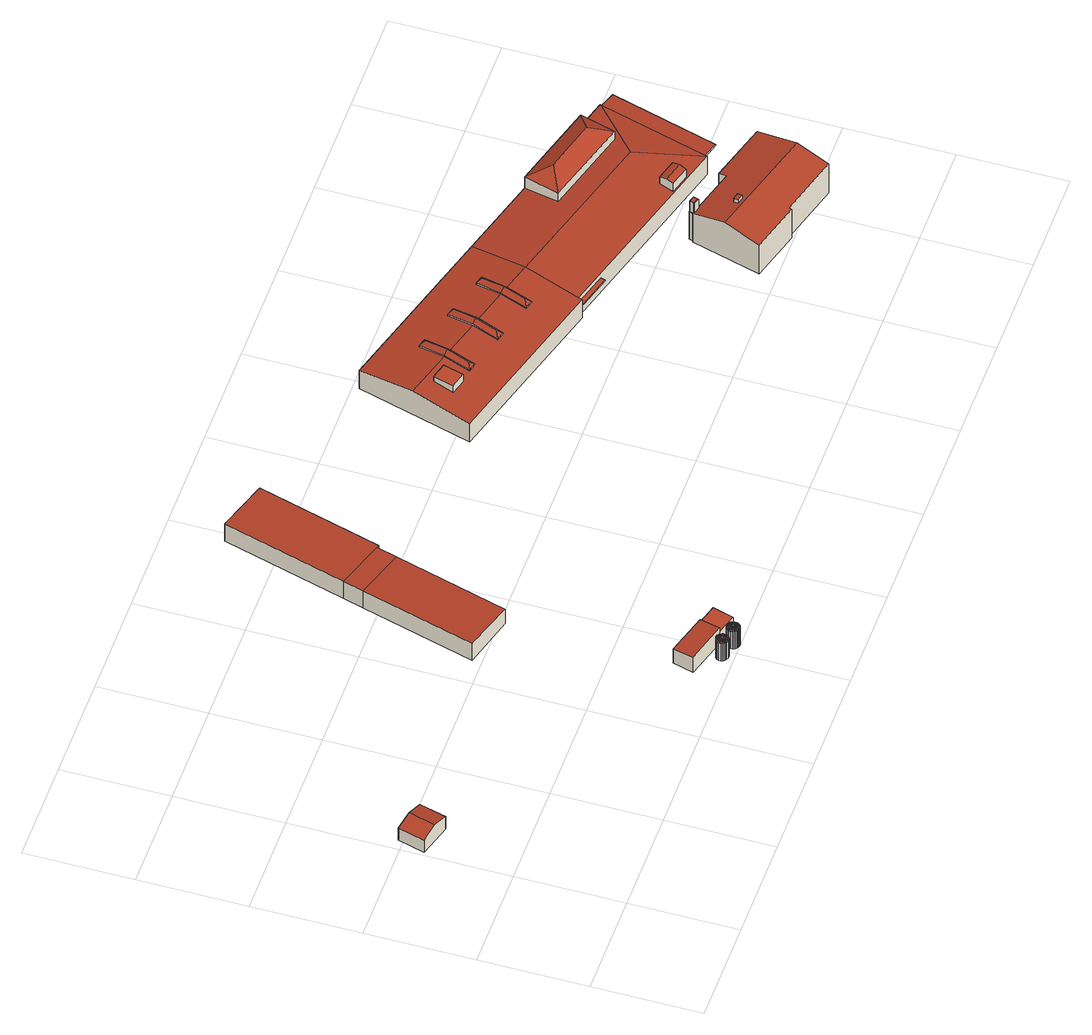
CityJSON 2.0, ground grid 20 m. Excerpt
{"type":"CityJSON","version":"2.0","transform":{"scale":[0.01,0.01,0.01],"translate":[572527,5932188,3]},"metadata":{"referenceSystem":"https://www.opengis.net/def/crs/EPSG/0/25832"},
"CityObjects":{
"building1":{"type":"Building","attributes":{"Grundfläche 2D":"33.454071","Grundhöhe NN":"3.165"},"geometry":[{"type":"Solid","lod":"3","boundaries":[[[[0,1,2,3]],[[4,1,0,5]],[[3,2,6,7]],[[5,0,3,7,8]],[[4,5,8,9]],[[6,2,1,4,9]],[[7,6,9,8]]]],"semantics":{"surfaces":[{"type":"RoofSurface"},{"type":"WallSurface"},{"type":"GroundSurface"}],"values":[[0,0,1,1,1,1,2]]}}]},
"building2":{"type":"Building","attributes":{"Grundfläche 2D":"4.028868","Grundhöhe NN":"3.388"},"geometry":[{"type":"Solid","lod":"3","boundaries":[[[[10,11,12,13]],[[11,14,15,12]],[[16,10,13,17]],[[18,16,17,19]],[[20,18,19,21]],[[22,20,21,23]],[[24,22,23,25]],[[26,24,25,27]],[[28,26,27,29]],[[30,28,29,31]],[[32,30,31,33]],[[34,32,33,35]],[[36,34,35,37]],[[38,36,37,39]],[[40,38,39,41]],[[42,40,41,43]],[[44,42,43,45]],[[46,44,45,47]],[[48,46,47,49]],[[50,48,49,51]],[[52,50,51,53]],[[54,52,53,55]],[[56,54,55,57]],[[14,56,57,15]],[[58,59,60,61]],[[62,58,61,63]],[[59,64,65,60]],[[64,66,67,65]],[[66,68,69,67]],[[68,70,71,69]],[[70,72,73,71]],[[72,74,75,73]],[[74,76,77,75]],[[76,78,79,77]],[[78,80,81,79]],[[80,82,83,81]],[[82,84,85,83]],[[84,86,87,85]],[[86,88,89,87]],[[90,91,92,93,94,95,96,63,61,60,65,67,69,71,73,75,77,79,81,83,85,87,89,97]],[[88,98,97,89]],[[98,99,90,97]],[[99,100,91,90]],[[100,101,92,91]],[[101,102,93,92]],[[102,103,94,93]],[[103,104,95,94]],[[104,105,96,95]],[[105,62,63,96]],[[11,10,59,58]],[[14,11,58,62]],[[10,16,64,59]],[[16,18,66,64]],[[18,20,68,66]],[[20,22,70,68]],[[22,24,72,70]],[[24,26,74,72]],[[26,28,76,74]],[[28,30,78,76]],[[30,32,80,78]],[[32,34,82,80]],[[34,36,84,82]],[[36,38,86,84]],[[38,40,88,86]],[[40,42,98,88]],[[42,44,99,98]],[[44,46,100,99]],[[46,48,101,100]],[[48,50,102,101]],[[50,52,103,102]],[[52,54,104,103]],[[54,56,105,104]],[[56,14,62,105]],[[106,107,13,12]],[[107,108,17,13]],[[109,106,12,15]],[[110,109,15,57]],[[108,111,19,17]],[[111,112,21,19]],[[112,113,23,21]],[[113,114,25,23]],[[114,115,27,25]],[[115,116,29,27]],[[116,117,31,29]],[[117,118,33,31]],[[118,119,35,33]],[[119,120,37,35]],[[120,121,39,37]],[[121,122,41,39]],[[122,123,43,41]],[[123,124,45,43]],[[124,125,47,45]],[[125,126,49,47]],[[126,127,51,49]],[[127,128,53,51]],[[128,129,55,53]],[[129,110,57,55]],[[121,120,119,118,117,116,115,114,113,112,111,108,107,106,109,110,129,128,127,126,125,124,123,122]]]],"semantics":{"surfaces":[{"type":"RoofSurface"},{"type":"WallSurface"},{"type":"GroundSurface"}],"values":[[0,0,0,0,0,0,0,0,0,0,0,0,0,0,0,0,0,0,0,0,0,0,0,0,0,0,0,0,0,0,0,0,0,0,0,0,0,0,0,0,0,0,0,0,0,0,0,0,0,0,0,0,0,0,0,0,0,0,0,0,0,0,0,0,0,0,0,0,0,0,0,0,0,1,1,1,1,1,1,1,1,1,1,1,1,1,1,1,1,1,1,1,1,1,1,1,1,2]]}}]},
"building3":{"type":"Building","attributes":{"Grundfläche 2D":"48.463716","Grundhöhe NN":"3.388"},"geometry":[{"type":"Solid","lod":"3","boundaries":[[[[130,131,132,133]],[[134,135,136,137]],[[130,133,138,139]],[[131,130,139,140]],[[132,131,140,141]],[[136,132,141,142,137]],[[134,137,142,143]],[[134,143,138,133,135]],[[135,133,132,136]],[[140,139,138,143,142,141]]]],"semantics":{"surfaces":[{"type":"RoofSurface"},{"type":"WallSurface"},{"type":"GroundSurface"}],"values":[[0,0,1,1,1,1,1,1,1,2]]}}]},
"building4":{"type":"Building","attributes":{"Grundfläche 2D":"4.054498","Grundhöhe NN":"3.388"},"geometry":[{"type":"Solid","lod":"3","boundaries":[[[[144,145,146,147]],[[148,144,147,149]],[[145,150,151,146]],[[150,152,153,151]],[[152,154,155,153]],[[156,157,155,154]],[[156,158,159,157]],[[158,160,161,159]],[[162,163,161,160]],[[162,164,165,163]],[[164,166,167,165]],[[166,168,169,167]],[[168,170,171,169]],[[170,172,173,171]],[[172,174,175,173]],[[176,177,175,174]],[[178,179,177,176]],[[178,180,181,179]],[[180,182,183,181]],[[182,184,185,183]],[[184,186,187,185]],[[188,189,187,186]],[[188,190,191,189]],[[190,148,149,191]],[[192,193,194,195]],[[193,196,197,194]],[[198,199,192,195,200]],[[201,202,198,200,203]],[[204,201,203,205]],[[206,204,205,207]],[[208,209,206,207,210]],[[211,212,208,210,213]],[[214,211,213,215]],[[216,214,215,217]],[[218,219,216,217,220]],[[221,222,218,220,223]],[[224,225,221,223,226]],[[227,224,226,228]],[[229,230,227,228,231]],[[232,229,231,233,234]],[[235,234,233,236]],[[237,235,236,238]],[[239,237,238,240,241]],[[242,243,241,240,244]],[[245,246,247,248,249,196,193,192,199,198,202,201,204,206,209,208,212,211,214,216,219,218,222,221,225,224,227,230,229,232,234,235,237,239,241,243,242,250,251]],[[250,242,244,252,251]],[[246,245,251,252,253]],[[247,246,253,254,248]],[[249,248,254,197,196]],[[195,194,147,146]],[[194,197,149,147]],[[200,195,146,151]],[[203,200,151,153]],[[205,203,153,155]],[[207,205,155,157]],[[210,207,157,159]],[[213,210,159,161]],[[215,213,161,163]],[[217,215,163,165]],[[220,217,165,167]],[[223,220,167,169]],[[226,223,169,171]],[[228,226,171,173]],[[231,228,173,175]],[[233,231,175,177]],[[233,177,179,236]],[[238,236,179,181]],[[240,238,181,183]],[[244,240,183,185]],[[252,244,185,187]],[[253,252,187,189]],[[254,253,189,191]],[[197,254,191,149]],[[255,256,145,144]],[[256,257,150,145]],[[258,255,144,148]],[[257,259,152,150]],[[259,260,154,152]],[[260,261,156,154]],[[261,262,158,156]],[[262,263,160,158]],[[263,264,162,160]],[[264,265,164,162]],[[265,266,166,164]],[[266,267,168,166]],[[267,268,170,168]],[[268,269,172,170]],[[269,270,174,172]],[[270,271,176,174]],[[271,272,178,176]],[[272,273,180,178]],[[273,274,182,180]],[[274,275,184,182]],[[275,276,186,184]],[[276,277,188,186]],[[277,278,190,188]],[[278,258,148,190]],[[269,268,267,266,265,264,263,262,261,260,259,257,256,255,258,278,277,276,275,274,273,272,271,270]]]],"semantics":{"surfaces":[{"type":"RoofSurface"},{"type":"WallSurface"},{"type":"GroundSurface"}],"values":[[0,0,0,0,0,0,0,0,0,0,0,0,0,0,0,0,0,0,0,0,0,0,0,0,0,0,0,0,0,0,0,0,0,0,0,0,0,0,0,0,0,0,0,0,0,0,0,0,0,0,0,0,0,0,0,0,0,0,0,0,0,0,0,0,0,0,0,0,0,0,0,0,0,1,1,1,1,1,1,1,1,1,1,1,1,1,1,1,1,1,1,1,1,1,1,1,1,2]]}}]},
"building5":{"type":"Building","attributes":{"Grundfläche 2D":"515.533067","Grundhöhe NN":"3.109"},"geometry":[{"type":"Solid","lod":"3","boundaries":[[[[279,280,281,282]],[[279,283,284,280]],[[285,284,283,286,287,288]],[[281,280,289,290]],[[282,281,290,291]],[[279,282,291,292]],[[280,284,293,289]],[[283,279,292,294]],[[283,294,295,286]],[[287,286,295,296]],[[288,287,296,297]],[[284,285,288,297,298,293]],[[289,293,298,297,296,295,294,292,291,290]]]],"semantics":{"surfaces":[{"type":"RoofSurface"},{"type":"WallSurface"},{"type":"GroundSurface"}],"values":[[0,0,0,1,1,1,1,1,1,1,1,1,2]]}}]},
"building6":{"type":"Building","attributes":{"Grundfläche 2D":"1593.084396","Grundhöhe NN":"3.185"},"children":["building6-1","building6-2"],"geometry":[{"type":"Solid","lod":"3","boundaries":[[[[299,300,301,302]],[[299,302,303]],[[300,304,305,301]],[[306,307,301,305]],[[307,303,302,301]],[[306,305,304]],[[308,309,310,311]],[[312,313,314,315,316,317,318,319,320,321,322,323,324,325,326,327]],[[328,312,327,329,330,324,323,331,332,320,319,333,334,316,315,335],[336,337,338,339]],[[340,341,342,343]],[[341,344,345,342]],[[346,347,342,345]],[[347,348,343,342]],[[340,343,348]],[[346,345,344]],[[349,350,351,352]],[[350,353,354,351]],[[355,356,351,354]],[[356,357,352,351]],[[349,352,357]],[[355,354,353]],[[358,359,360,361]],[[362,359,358,363]],[[364,365,366]],[[364,367,368,365]],[[367,364,366,369]],[[367,369,368]],[[370,371,313,372,373,374,375,376]],[[373,372,377,378],[379,380,381,382]],[[383,384,374,373,378]],[[300,299,325,324,330,304]],[[330,329,306,304]],[[329,327,326,303,307,306]],[[326,325,299,303]],[[311,310,338,337]],[[337,336,308,311]],[[336,339,309,308]],[[310,309,339,338]],[[341,340,321,320,332,344]],[[332,331,346,344]],[[331,323,322,348,347,346]],[[322,321,340,348]],[[349,317,316,334,353,350]],[[355,353,334,333]],[[318,357,356,355,333,319]],[[318,317,349,357]],[[361,360,380,379]],[[361,379,382,363,358]],[[362,363,382,381]],[[362,381,380,360,359]],[[371,370,366,365]],[[369,366,370,376]],[[376,375,368,369]],[[375,371,365,368]],[[377,385,386,387,388,378]],[[374,384,383,378,388,389,390]],[[313,371,375,374,390,391]],[[392,387,386,385,377,372,313,312,328,393,394]],[[314,313,391,395]],[[335,315,314,395,396]],[[328,335,396,392,394,393]],[[391,390,389,388,387,392,396,395]]]],"semantics":{"surfaces":[{"type":"RoofSurface"},{"type":"WallSurface"},{"type":"GroundSurface"}],"values":[[0,0,0,0,0,0,0,0,0,0,0,0,0,0,0,0,0,0,0,0,0,0,0,0,0,0,0,0,0,0,1,1,1,1,1,1,1,1,1,1,1,1,1,1,1,1,1,1,1,1,1,1,1,1,1,1,1,1,1,1,1,2]]}}]},
"building6-1":{"type":"BuildingInstallation","parents":["building6"],"geometry":[{"type":"MultiSurface","lod":"3","boundaries":[[[397,384,383,398]],[[399,400,398,383]],[[400,401,397,398]],[[401,402,384,397]],[[402,399,383,384]],[[402,401,400,399]]],"semantics":{"surfaces":[{"type":"RoofSurface"},{"type":"WallSurface"},{"type":"OuterCeilingSurface"}],"values":[0,1,1,1,1,2]}}]},
"building6-2":{"type":"BuildingInstallation","parents":["building6"],"geometry":[{"type":"MultiSurface","lod":"3","boundaries":[[[385,393,403,404,405]],[[405,406,386,385]],[[403,393,385,386,394,407]],[[404,403,407,408]],[[405,404,408,406]],[[407,394,386,406,408]]],"semantics":{"surfaces":[{"type":"RoofSurface"},{"type":"WallSurface"},{"type":"OuterCeilingSurface"}],"values":[0,1,1,1,1,2]}}]},
"building7":{"type":"Building","attributes":{"Grundfläche 2D":"305.441076","Grundhöhe NN":"3.247"},"children":["building7-1","building7-2","building7-3"],"geometry":[{"type":"Solid","lod":"3","boundaries":[[[[409,410,411,412,413,414,415,416]],[[414,413,417,418,419,420]],[[421,422,423,424,425,426]],[[409,416,427,428]],[[422,421,426,425,429,430,412,411,410,409,428,431]],[[417,413,412,430,432]],[[418,417,432,433]],[[419,418,433,434]],[[420,419,434,435]],[[415,414,420,435,436]],[[416,415,436,427]],[[431,437,423,422]],[[424,423,437,438]],[[438,429,425,424]],[[427,436,435,434,433,432,430,429,438,437,431,428]]]],"semantics":{"surfaces":[{"type":"RoofSurface"},{"type":"WallSurface"},{"type":"GroundSurface"}],"values":[[0,0,0,1,1,1,1,1,1,1,1,1,1,1,2]]}}]},
"building7-1":{"type":"BuildingInstallation","parents":["building7"],"geometry":[{"type":"MultiSurface","lod":"3","boundaries":[[[439,440,441,442]],[[442,441,443,444]],[[439,442,444,445]],[[440,439,445,446]],[[441,440,446,443]]],"semantics":{"surfaces":[{"type":"RoofSurface"},{"type":"WallSurface"}],"values":[0,1,1,1,1]}}]},
"building7-2":{"type":"BuildingInstallation","parents":["building7"],"geometry":[{"type":"MultiSurface","lod":"3","boundaries":[[[447,448,449,450]],[[451,452,450,449]],[[452,410,447,450]],[[411,451,449,448]]],"semantics":{"surfaces":[{"type":"RoofSurface"},{"type":"WallSurface"}],"values":[0,1,1,1]}}]},
"building7-3":{"type":"BuildingInstallation","parents":["building7"],"geometry":[{"type":"MultiSurface","lod":"3","boundaries":[[[453,454,448,447]],[[410,411,426,421]],[[455,453,447,410,421]],[[455,456,454,453]],[[448,454,456,426,411]]],"semantics":{"surfaces":[{"type":"RoofSurface"},{"type":"WallSurface"}],"values":[0,1,1,1,1]}}]}
},
"vertices":[
[527,4001,399],[386,3505,399],[699,3417,315],[839,3913,315],[74,3594,315],[215,4089,315],[699,3417,17],[839,3913,17],[215,4089,17],[74,3594,17],
[5844,298,476],[5863,301,476],[5862,327,464],[5837,323,464],[5883,299,476],[5889,325,464],[5823,289,476],[5810,312,464],[5804,275,476],[5785,293,464],[5789,254,476],[5766,267,464],[5781,231,476],[5755,236,464],[5779,207,476],[5753,205,464],[5784,185,476],[5759,177,464],[5792,167,476],[5770,153,464],[5805,151,476],[5786,133,464],[5822,138,476],[5809,115,464],[5845,129,476],[5838,103,464],[5869,126,476],[5870,100,464],[5894,130,476],[5902,105,464],[5916,141,476],[5930,119,464],[5932,156,476],[5952,138,464],[5944,172,476],[5967,160,464],[5951,191,476],[5977,184,464],[5954,213,476],[5980,213,464],[5951,237,476],[5976,244,464],[5941,260,476],[5963,274,464],[5924,279,476],[5942,299,464],[5904,292,476],[5916,316,464],[5865,268,488],[5852,267,488],[5860,238,493],[5866,238,493],[5877,267,488],[5871,238,493],[5839,261,488],[5855,235,493],[5827,252,488],[5849,231,493],[5818,239,488],[5845,225,493],[5812,224,488],[5842,218,493],[5811,209,488],[5842,211,493],[5814,195,488],[5843,205,493],[5820,184,488],[5845,200,493],[5827,175,488],[5848,196,493],[5839,166,488],[5854,192,493],[5853,160,488],[5860,189,493],[5868,158,488],[5867,189,493],[5884,161,488],[5874,190,493],[5898,168,488],[5881,193,493],[5889,202,493],[5890,206,493],[5891,213,493],[5890,220,493],[5887,226,493],[5883,232,493],[5877,236,493],[5886,197,493],[5908,177,488],[5915,187,488],[5920,199,488],[5921,213,488],[5919,228,488],[5913,242,488],[5903,255,488],[5890,263,488],[5862,327,39],[5837,323,39],[5810,312,39],[5889,325,39],[5916,316,39],[5785,293,39],[5766,267,39],[5755,236,39],[5753,205,39],[5759,177,39],[5770,153,39],[5786,133,39],[5809,115,39],[5838,103,39],[5870,100,39],[5902,105,39],[5930,119,39],[5952,138,39],[5967,160,39],[5977,184,39],[5980,213,39],[5976,244,39],[5963,274,39],[5942,299,39],
[6511,227,323],[6623,614,323],[6240,725,323],[6128,338,323],[5355,561,415],[6128,338,415],[6240,725,384],[5466,948,384],[6128,338,39],[6511,227,39],[6623,614,39],[6240,725,39],[5466,948,39],[5355,561,39],
[6199,234,464],[6173,235,464],[6175,208,481],[6195,208,481],[6224,228,464],[6214,202,481],[6144,229,464],[6154,204,481],[6117,215,464],[6132,193,481],[6093,193,464],[6114,176,481],[6076,165,464],[6101,154,481],[6069,134,464],[6095,131,481],[6069,105,464],[6096,109,481],[6076,80,464],[6101,90,481],[6088,57,464],[6110,72,481],[6107,35,464],[6125,56,481],[6134,18,464],[6145,43,481],[6165,8,464],[6169,35,481],[6198,8,464],[6194,35,481],[6228,17,464],[6217,42,481],[6253,32,464],[6236,53,481],[6271,50,464],[6250,67,481],[6285,72,464],[6261,84,481],[6294,100,464],[6268,105,481],[6296,131,464],[6269,129,481],[6289,163,464],[6263,153,481],[6272,192,464],[6251,175,481],[6250,213,464],[6234,192,481],[6181,147,498],[6186,146,498],[6190,175,491],[6178,176,491],[6191,145,498],[6202,172,491],[6174,145,498],[6175,146,498],[6164,173,491],[6168,142,498],[6170,143,498],[6151,166,491],[6162,137,498],[6140,155,491],[6159,131,498],[6131,142,491],[6157,124,498],[6158,129,498],[6128,127,491],[6157,117,498],[6157,123,498],[6128,113,491],[6158,112,498],[6131,101,491],[6161,108,498],[6137,91,491],[6165,103,498],[6164,104,498],[6146,80,491],[6171,99,498],[6169,100,498],[6159,72,491],[6178,97,498],[6177,97,498],[6174,67,491],[6186,97,498],[6190,67,491],[6193,99,498],[6188,97,498],[6204,71,491],[6194,99,498],[6216,79,491],[6198,102,498],[6202,106,498],[6225,87,491],[6205,110,498],[6231,98,491],[6206,115,498],[6236,111,491],[6207,116,498],[6207,123,498],[6207,121,498],[6236,126,491],[6204,132,498],[6202,137,498],[6200,138,498],[6197,142,498],[6196,143,498],[6206,129,498],[6205,131,498],[6233,141,491],[6225,155,491],[6214,166,491],[6199,234,39],[6173,235,39],[6144,229,39],[6224,228,39],[6117,215,39],[6093,193,39],[6076,165,39],[6069,134,39],[6069,105,39],[6076,80,39],[6088,57,39],[6107,35,39],[6134,18,39],[6165,8,39],[6198,8,39],[6228,17,39],[6253,32,39],[6271,50,39],[6285,72,39],[6294,100,39],[6296,131,39],[6289,163,39],[6272,192,39],[6250,213,39],
[6071,6002,362],[5096,6275,431],[4510,4177,431],[5485,3905,362],[6177,6381,362],[5201,6653,431],[5839,8936,431],[6227,6367,359],[6872,8674,359],[5846,8960,431],[5096,6275,11],[4510,4177,11],[5485,3905,11],[6071,6002,11],[5201,6653,11],[6177,6381,11],[6227,6367,11],[6872,8674,11],[5846,8960,11],[5839,8936,11],
[12259,6600,567],[12124,6120,626],[12202,6099,706],[12317,6511,656],[12418,6555,567],[11987,5631,567],[12084,5679,656],[12146,5586,567],[12284,6076,626],[9895,6584,699],[9789,6207,699],[10084,6124,699],[10190,6501,699],[12841,5919,597],[13132,6956,464],[9849,7878,464],[9558,6842,597],[10471,6585,597],[10606,7065,536],[10765,7020,536],[10630,6540,597],[11298,6353,597],[11432,6832,536],[11592,6788,536],[11457,6308,597],[12124,6120,597],[12259,6600,536],[12418,6555,536],[12284,6076,597],[12532,4820,464],[12146,5586,538],[11987,5631,538],[11319,5818,538],[11160,5863,538],[10492,6051,538],[10333,6095,538],[9249,5743,464],[9895,6584,579],[10190,6501,579],[10084,6124,533],[9789,6207,533],[11432,6832,567],[11298,6353,626],[11375,6331,706],[11491,6743,656],[11160,5863,567],[11257,5911,656],[11319,5818,567],[11457,6308,626],[11592,6788,567],[10606,7065,567],[10471,6585,626],[10548,6563,706],[10664,6975,656],[10333,6095,567],[10430,6143,656],[10492,6051,567],[10630,6540,626],[10765,7020,567],[15397,4260,694],[15777,4153,694],[15815,4288,657],[15435,4394,657],[15741,4022,657],[15360,4129,657],[14910,6100,928],[14672,6523,733],[14489,5873,732],[15897,5823,928],[16316,6061,732],[16133,5411,732],[14489,5873,537],[14672,6523,464],[12841,5919,581],[15891,5062,581],[16883,5902,464],[16316,6061,464],[16133,5411,537],[12551,4888,464],[16302,3834,464],[15435,4394,498],[15815,4288,498],[15741,4022,468],[15360,4129,468],[16313,3875,464],[16874,5871,464],[12551,4888,381],[12551,4888,361],[12551,4888,19],[16302,3834,19],[16313,3875,19],[16883,5902,19],[13132,6956,19],[12532,4820,19],[12532,4820,381],[12532,4820,361],[9849,7878,19],[9249,5743,19],
[17188,5783,433],[16628,3787,433],[16313,3875,413],[16628,3787,413],[17188,5783,413],[16874,5871,413],
[12525,4795,381],[13157,4618,381],[13183,4711,381],[13183,4711,361],[12525,4795,361],[13157,4618,361],
[15743,3317,723],[14897,3553,723],[14781,3585,723],[14752,3593,723],[14576,2960,884],[16686,2373,884],[16904,3154,688],[15784,3466,688],[14395,2309,725],[15344,2045,725],[15357,2092,736],[16518,1769,736],[14897,3553,698],[14932,3543,698],[14956,3626,698],[14793,3671,698],[14770,3588,698],[14781,3585,698],[15784,3466,25],[15743,3317,25],[14770,3588,25],[14752,3593,25],[14932,3543,25],[14395,2309,25],[15344,2045,25],[15357,2092,25],[16518,1769,25],[16904,3154,25],[14956,3626,25],[14793,3671,25],
[15084,2902,939],[15205,2868,939],[15229,2954,931],[15107,2987,931],[15229,2954,843],[15107,2987,843],[15084,2902,865],[15205,2868,865],
[14897,3553,943],[14781,3585,946],[14776,3565,946],[14892,3532,943],[14776,3565,728],[14892,3532,728],
[14919,3629,945],[14803,3661,948],[14919,3629,698],[14803,3661,698]
]}
